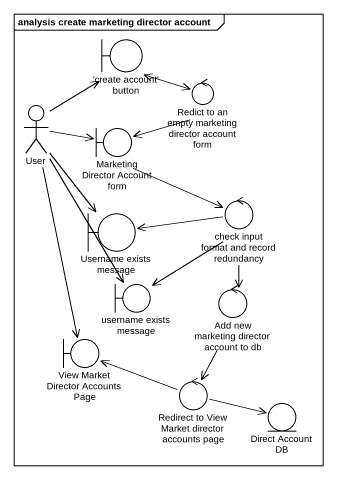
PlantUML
@startuml
mainframe analysis create marketing director account
boundary "'create account' button" as create_account_button
actor User
control "Redict to an empty marketing director account form" as Redict_to_an_empty
boundary "Marketing Director Account form" as Marketing_Director_Account
boundary "Username exists message" as Username_exists_message
control "check input format and record redundancy" as check_input_format_and
boundary "username exists message" as username_exists_message
control "Add new marketing director account to db" as Add_new_marketing_director
boundary "View Market Director Accounts Page" as View_Market_Director
control "Redirect to View Market director accounts page" as Redirect_to_View_Market
entity "Direct Account DB" as Direct_Account_DB
create_account_button --> Redict_to_an_empty
User -up-> create_account_button
User -right-> Marketing_Director_Account
User --> Username_exists_message
User --> username_exists_message
User --> View_Market_Director
Redict_to_an_empty -up-> create_account_button
Redict_to_an_empty -left-> Marketing_Director_Account
Marketing_Director_Account -right-> check_input_format_and
check_input_format_and -left-> Username_exists_message
check_input_format_and --> username_exists_message
check_input_format_and --> Add_new_marketing_director
Add_new_marketing_director --> Redirect_to_View_Market
Redirect_to_View_Market -left-> View_Market_Director
Redirect_to_View_Market -right-> Direct_Account_DB
@enduml
